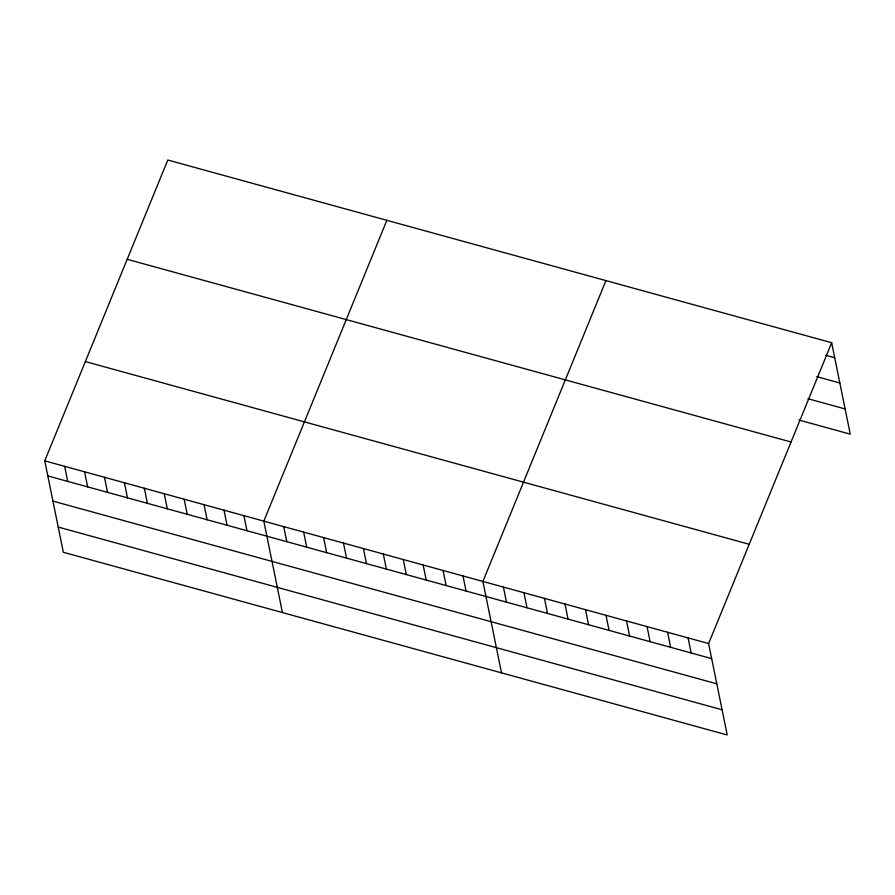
<?xml version="1.0" encoding="UTF-8"?>
<svg xmlns="http://www.w3.org/2000/svg" width="895" height="895" viewBox="0 0 895 895"><rect width="100%" height="100%" fill="white"/><g stroke="black" fill="none" stroke-linecap="round" stroke-linejoin="round"><path stroke-width="1.34" d="M831.656 342.729L708.616 643.561L727.21 734.974L63.344 552.271L44.75 460.847L167.79 160.026L831.656 342.729L850.25 434.153L798.955 420.035M386.864 220.315L263.824 521.147L282.428 612.56M605.937 280.616L482.897 581.437L501.502 672.85M825.738 355.315L834.711 357.787M816.755 376.638L839.846 382.993M807.928 398.711L845.126 408.948M127.191 259.304L791.046 442.007M85.349 361.58L749.216 544.283M44.75 460.847L708.616 643.561M47.815 475.916L711.67 658.619M52.939 501.111L716.805 683.814M58.22 527.077L722.086 709.78M688.087 637.911L691.153 652.97M667.569 632.262L670.635 647.32M647.051 626.612L650.117 641.67M626.534 620.962L629.599 636.032M606.016 615.324L609.081 630.382M585.498 609.674L588.563 624.732M564.98 604.024L568.034 619.083M544.451 598.375L547.516 613.433M523.933 592.736L526.998 607.794M503.415 587.086L506.481 602.145M462.983 575.955L466.049 591.013M443.07 570.473L446.135 585.531M423.156 564.991L426.21 580.049M403.231 559.509L406.296 574.568M383.317 554.027L386.383 569.086M363.404 548.545L366.469 563.615M343.49 543.064L346.555 558.133M323.576 537.593L326.63 552.651M303.651 532.111L306.716 547.169M283.737 526.629L286.803 541.688M243.91 515.665L246.975 530.724M223.996 510.184L227.061 525.242M204.071 504.702L207.137 519.76M184.157 499.22L187.223 514.278M164.244 493.738L167.309 508.796M144.33 488.256L147.395 503.314M124.416 482.774L127.482 497.833M104.502 477.292L107.557 492.351M84.577 471.81L87.643 486.869M64.664 466.329L67.729 481.398"/></g></svg>
